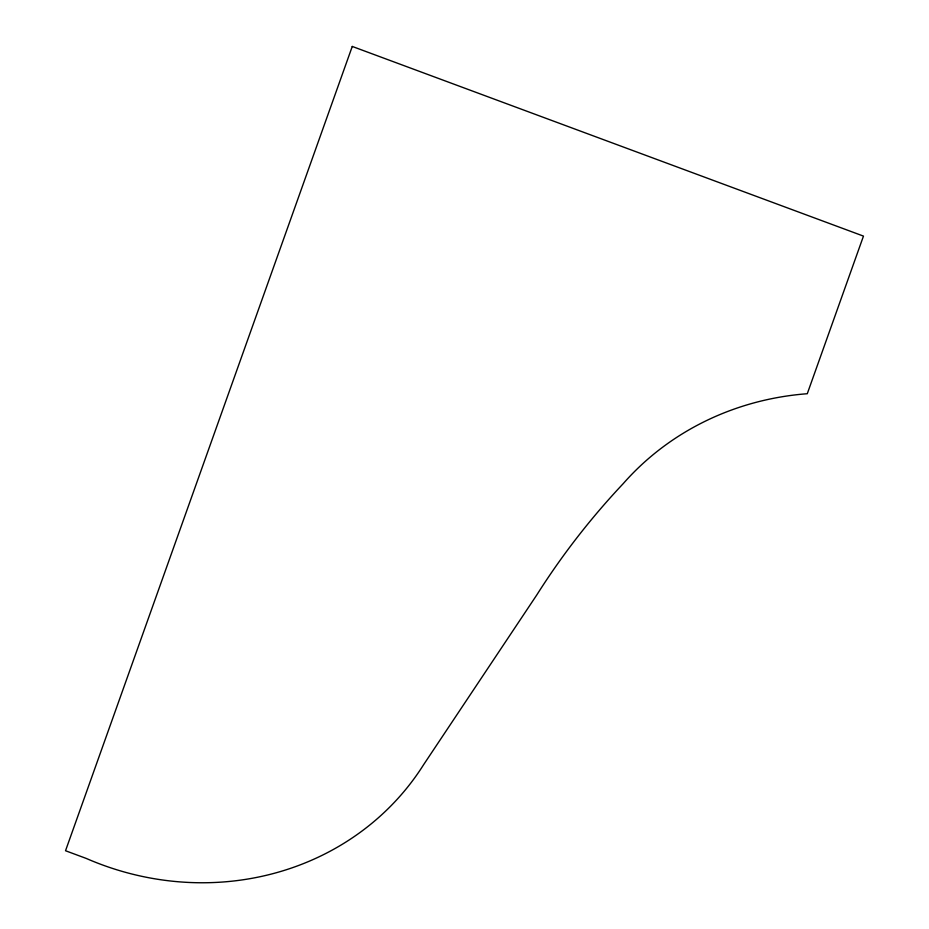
<?xml version="1.0" encoding="UTF-8"?>
<svg xmlns="http://www.w3.org/2000/svg" width="929" height="929" viewBox="0 0 929 929"><rect width="100%" height="100%" fill="white"/><g stroke="black" fill="none" stroke-linecap="round" stroke-linejoin="round"><path stroke-width="1.39" d="M352.265 46.45L65.529 850.743L86.188 858.408A275.959 258.645 25.7 0 0 423.624 764.672L536.718 595.059A832.129 779.942 25.7 0 1 623.208 483.649A286.887 268.899 25.7 0 1 807.278 393.722L863.471 236.105L352.265 46.45"/></g></svg>
